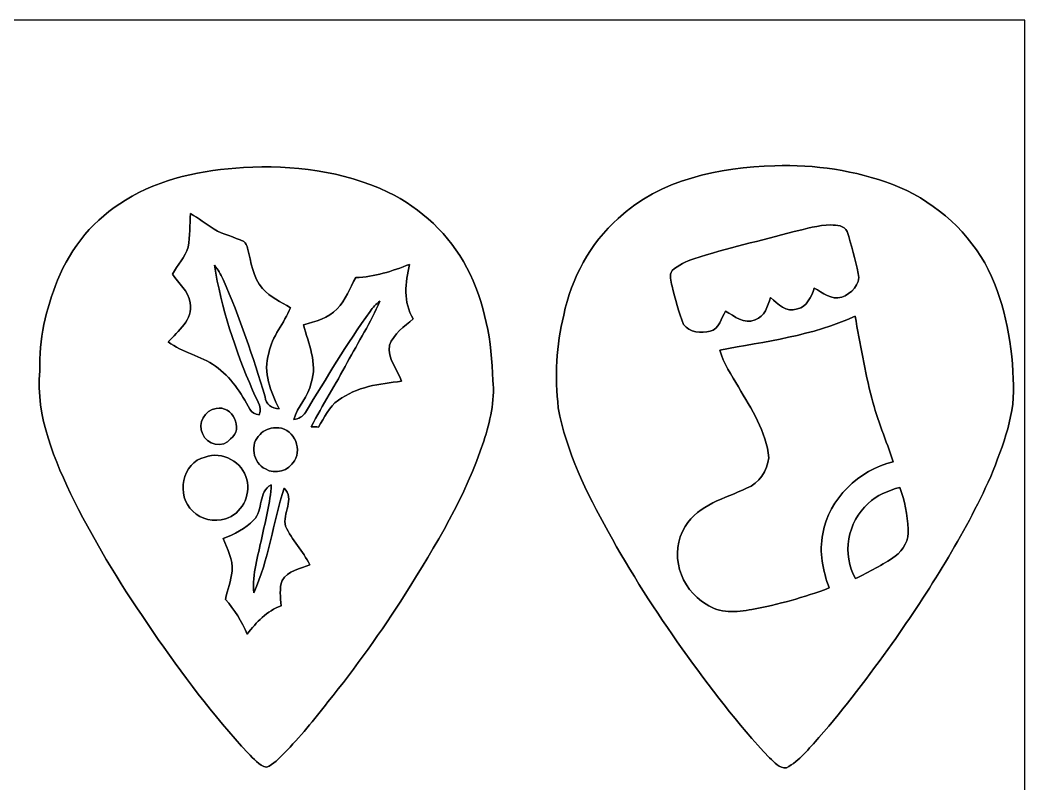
# Model space of a CAD drawing. Header units: centimetres. Extents: x -16.8 to 16.8, y -16.7 to 16.7.
# Drawn here: x -5.26 to 16.77, y -0.08 to 16.67 of the extents above; entities that cross this region are included whole.
import ezdxf

# ---------------------------------------------------------------- set-up
doc = ezdxf.new("R2010")
doc.units = ezdxf.units.CM
doc.header["$MEASUREMENT"] = 0
doc.layers.add('Layer 1', color=7, linetype='Continuous')

msp = doc.modelspace()

# ---------------------------------------------------------------- linework, layer by layer
at = {"layer": 'Layer 1', "color": 7}
for points, knots in [([(-16.77458, 16.66875), (-16.77458, 16.66875), (16.77458, 16.66875), (16.77458, 16.66875), (16.77458, 16.66875), (16.77458, 16.66875), (16.77458, -16.66875), (16.77458, -16.66875), (16.77458, -16.66875), (16.77458, -16.66875), (-16.77458, -16.66875), (-16.77458, -16.66875), (-16.77458, -16.66875), (-16.77458, -16.66875), (-16.77458, 16.66875), (-16.77458, 16.66875), (-16.77458, 16.66875), (-16.77458, 16.66875), (-16.77458, 16.66875), (-16.77458, 16.66875)], [0, 0, 0, 0, 0.16666667, 0.16666667, 0.16666667, 0.16666667, 0.33333333, 0.33333333, 0.33333333, 0.33333333, 0.5, 0.5, 0.5, 0.5, 0.66666667, 0.66666667, 0.66666667, 0.66666667, 1, 1, 1, 1]), ([(-0.35842, 13.43519), (-1.25518, 13.38509), (-2.17593, 13.2013), (-2.94605, 12.71764), (-2.94605, 12.71764), (-3.62056, 12.32253), (-4.14655, 11.68788), (-4.43583, 10.96398), (-4.43583, 10.96398), (-4.68842, 10.33427), (-4.85034, 9.66047), (-4.82212, 8.97819), (-4.82212, 8.97819), (-4.92019, 7.96678), (-4.49545, 7.01252), (-4.07247, 6.12246), (-4.07247, 6.12246), (-3.56447, 5.1308), (-2.98344, 4.17724), (-2.34597, 3.26319), (-2.34597, 3.26319), (-1.70709, 2.32939), (-1.02129, 1.42452), (-0.25753, 0.58879), (-0.25753, 0.58879), (-0.13264, 0.48013), (-0.02258, 0.31609), (0.14958, 0.28293), (0.14958, 0.28293), (0.3048, 0.34713), (0.41557, 0.48084), (0.53375, 0.59514), (0.53375, 0.59514), (0.88406, 0.94192), (1.19309, 1.32715), (1.49472, 1.71591), (1.49472, 1.71591), (2.10114, 2.47191), (2.66841, 3.25967), (3.18735, 4.07846), (3.18735, 4.07846), (3.8541, 5.14526), (4.5212, 6.23288), (4.91031, 7.43726), (4.91031, 7.43726), (5.04578, 7.86518), (5.15973, 8.31391), (5.10857, 8.76653), (5.10857, 8.76653), (5.08952, 9.61813), (4.93818, 10.47997), (4.53602, 11.23844), (4.53602, 11.23844), (4.16384, 11.96411), (3.53589, 12.54019), (2.80705, 12.89685), (2.80705, 12.89685), (1.82492, 13.36005), (0.7179, 13.49763), (-0.35842, 13.43519), (-0.35842, 13.43519), (-0.35842, 13.43519), (-0.35842, 13.43519), (-0.35842, 13.43519)], [0, 0, 0, 0, 0.05882353, 0.05882353, 0.05882353, 0.05882353, 0.11764706, 0.11764706, 0.11764706, 0.11764706, 0.17647059, 0.17647059, 0.17647059, 0.17647059, 0.23529412, 0.23529412, 0.23529412, 0.23529412, 0.29411765, 0.29411765, 0.29411765, 0.29411765, 0.35294118, 0.35294118, 0.35294118, 0.35294118, 0.41176471, 0.41176471, 0.41176471, 0.41176471, 0.47058824, 0.47058824, 0.47058824, 0.47058824, 0.52941176, 0.52941176, 0.52941176, 0.52941176, 0.58823529, 0.58823529, 0.58823529, 0.58823529, 0.64705882, 0.64705882, 0.64705882, 0.64705882, 0.70588235, 0.70588235, 0.70588235, 0.70588235, 0.76470588, 0.76470588, 0.76470588, 0.76470588, 0.82352941, 0.82352941, 0.82352941, 0.82352941, 0.88235294, 0.88235294, 0.88235294, 0.88235294, 1, 1, 1, 1]), ([(11.28818, 13.47399), (10.06934, 13.44401), (8.77993, 13.17307), (7.85777, 12.32112), (7.85777, 12.32112), (7.24147, 11.76726), (6.83225, 11.00702), (6.66327, 10.19951), (6.66327, 10.19951), (6.50099, 9.53629), (6.46465, 8.84449), (6.54403, 8.16681), (6.54403, 8.16681), (6.71795, 7.19808), (7.16245, 6.30379), (7.63764, 5.45112), (7.63764, 5.45112), (8.12447, 4.55965), (8.67727, 3.70628), (9.26359, 2.87726), (9.26359, 2.87726), (9.86226, 2.0507), (10.47221, 1.22802), (11.17812, 0.48895), (11.17812, 0.48895), (11.2843, 0.39864), (11.38943, 0.25153), (11.54501, 0.26917), (11.54501, 0.26917), (11.83746, 0.42721), (12.03925, 0.69532), (12.26009, 0.93416), (12.26009, 0.93416), (12.83441, 1.58997), (13.35229, 2.292), (13.86593, 2.99544), (13.86593, 2.99544), (14.67414, 4.16066), (15.44461, 5.36257), (16.02458, 6.66009), (16.02458, 6.66009), (16.29657, 7.33954), (16.58373, 8.05392), (16.51776, 8.80075), (16.51776, 8.80075), (16.48636, 9.6774), (16.31527, 10.56605), (15.89405, 11.34251), (15.89405, 11.34251), (15.44391, 12.12674), (14.71789, 12.73845), (13.87546, 13.06336), (13.87546, 13.06336), (13.05278, 13.37204), (12.16554, 13.50539), (11.28818, 13.47399), (11.28818, 13.47399), (11.28818, 13.47399), (11.28818, 13.47399), (11.28818, 13.47399)], [0, 0, 0, 0, 0.0625, 0.0625, 0.0625, 0.0625, 0.125, 0.125, 0.125, 0.125, 0.1875, 0.1875, 0.1875, 0.1875, 0.25, 0.25, 0.25, 0.25, 0.3125, 0.3125, 0.3125, 0.3125, 0.375, 0.375, 0.375, 0.375, 0.4375, 0.4375, 0.4375, 0.4375, 0.5, 0.5, 0.5, 0.5, 0.5625, 0.5625, 0.5625, 0.5625, 0.625, 0.625, 0.625, 0.625, 0.6875, 0.6875, 0.6875, 0.6875, 0.75, 0.75, 0.75, 0.75, 0.8125, 0.8125, 0.8125, 0.8125, 0.875, 0.875, 0.875, 0.875, 1, 1, 1, 1]), ([(-1.52294, 12.42483), (-1.3402, 12.32641), (-1.1811, 12.19129), (-1.00224, 12.08617), (-1.00224, 12.08617), (-0.80328, 11.95705), (-0.56198, 11.92071), (-0.35348, 11.81135), (-0.35348, 11.81135), (-0.29774, 11.78384), (-0.28363, 11.71751), (-0.26635, 11.66354), (-0.26635, 11.66354), (-0.19226, 11.36121), (-0.15169, 11.02924), (0.06138, 10.78547), (0.06138, 10.78547), (0.22437, 10.59109), (0.45896, 10.4842), (0.67486, 10.36038), (0.67486, 10.36038), (0.5334, 10.01995), (0.26882, 9.73843), (0.19579, 9.36696), (0.19579, 9.36696), (0.05962, 8.93692), (0.24377, 8.52487), (0.42086, 8.14317), (0.42086, 8.14317), (0.26317, 8.14952), (0.12453, 8.2423), (0.11677, 8.40987), (0.11677, 8.40987), (-0.14288, 9.2837), (-0.44344, 10.14518), (-0.80257, 10.98303), (-0.80257, 10.98303), (-0.8569, 11.0938), (-0.92004, 11.19999), (-0.99589, 11.29736), (-0.99589, 11.29736), (-0.84279, 10.35156), (-0.53799, 9.43222), (-0.15769, 8.55416), (-0.15769, 8.55416), (-0.10266, 8.38376), (0.07338, 8.20279), (-0.01764, 8.01405), (-0.01764, 8.01405), (-0.09772, 8.02675), (-0.18239, 8.05886), (-0.21872, 8.13717), (-0.21872, 8.13717), (-0.40993, 8.49207), (-0.63571, 8.84696), (-0.97402, 9.07944), (-0.97402, 9.07944), (-1.29364, 9.30522), (-1.69369, 9.38107), (-2.01119, 9.61072), (-2.01119, 9.61072), (-1.79211, 9.84991), (-1.45768, 10.10038), (-1.52541, 10.4708), (-1.52541, 10.4708), (-1.56069, 10.73115), (-1.78364, 10.89201), (-1.91664, 11.09874), (-1.91664, 11.09874), (-1.80481, 11.29736), (-1.63618, 11.46881), (-1.56739, 11.69035), (-1.56739, 11.69035), (-1.52788, 11.93271), (-1.53529, 12.18001), (-1.52294, 12.42483)], [0, 0, 0, 0, 0.05, 0.05, 0.05, 0.05, 0.1, 0.1, 0.1, 0.1, 0.15, 0.15, 0.15, 0.15, 0.2, 0.2, 0.2, 0.2, 0.25, 0.25, 0.25, 0.25, 0.3, 0.3, 0.3, 0.3, 0.35, 0.35, 0.35, 0.35, 0.4, 0.4, 0.4, 0.4, 0.45, 0.45, 0.45, 0.45, 0.5, 0.5, 0.5, 0.5, 0.55, 0.55, 0.55, 0.55, 0.6, 0.6, 0.6, 0.6, 0.65, 0.65, 0.65, 0.65, 0.7, 0.7, 0.7, 0.7, 0.75, 0.75, 0.75, 0.75, 0.8, 0.8, 0.8, 0.8, 0.85, 0.85, 0.85, 0.85, 0.9, 0.9, 0.9, 0.9, 1, 1, 1, 1]), ([(11.71646, 12.02937), (11.97892, 12.09604), (12.24562, 12.17154), (12.51902, 12.17824), (12.51902, 12.17824), (12.64708, 12.16907), (12.81606, 12.17119), (12.87498, 12.03431), (12.87498, 12.03431), (12.97234, 11.73021), (13.05842, 11.42153), (13.12227, 11.10862), (13.12227, 11.10862), (13.17872, 10.87508), (12.96247, 10.66447), (12.75856, 10.59109), (12.75856, 10.59109), (12.53243, 10.51736), (12.34369, 10.70187), (12.15319, 10.79006), (12.15319, 10.79006), (12.09252, 10.60415), (11.99656, 10.37978), (11.78525, 10.33462), (11.78525, 10.33462), (11.53901, 10.23867), (11.36474, 10.44822), (11.19576, 10.58157), (11.19576, 10.58157), (11.13649, 10.3946), (11.06876, 10.16353), (10.85885, 10.09685), (10.85885, 10.09685), (10.61402, 9.98996), (10.40941, 10.17376), (10.21186, 10.28665), (10.21186, 10.28665), (10.11379, 10.13636), (10.07816, 9.88977), (9.87354, 9.84603), (9.87354, 9.84603), (9.6774, 9.79911), (9.41917, 9.81604), (9.29111, 9.99384), (9.29111, 9.99384), (9.18175, 10.26654), (9.10872, 10.55264), (9.03746, 10.83733), (9.03746, 10.83733), (9.01876, 10.94246), (8.96479, 11.07687), (9.03958, 11.17459), (9.03958, 11.17459), (9.17787, 11.29312), (9.34367, 11.38202), (9.5183, 11.436), (9.5183, 11.436), (10.24149, 11.66707), (10.98338, 11.83252), (11.71646, 12.02937)], [0, 0, 0, 0, 0.0625, 0.0625, 0.0625, 0.0625, 0.125, 0.125, 0.125, 0.125, 0.1875, 0.1875, 0.1875, 0.1875, 0.25, 0.25, 0.25, 0.25, 0.3125, 0.3125, 0.3125, 0.3125, 0.375, 0.375, 0.375, 0.375, 0.4375, 0.4375, 0.4375, 0.4375, 0.5, 0.5, 0.5, 0.5, 0.5625, 0.5625, 0.5625, 0.5625, 0.625, 0.625, 0.625, 0.625, 0.6875, 0.6875, 0.6875, 0.6875, 0.75, 0.75, 0.75, 0.75, 0.8125, 0.8125, 0.8125, 0.8125, 0.875, 0.875, 0.875, 0.875, 1, 1, 1, 1]), ([(2.1022, 11.02148), (2.51425, 11.03595), (2.90407, 11.16259), (3.2833, 11.31217), (3.2833, 11.31217), (3.1937, 10.91671), (3.13302, 10.47503), (3.3655, 10.11767), (3.3655, 10.11767), (3.17253, 9.94339), (2.93335, 9.79346), (2.84162, 9.53629), (2.84162, 9.53629), (2.80211, 9.24207), (3.01343, 9.00994), (3.10833, 8.74889), (3.10833, 8.74889), (2.6289, 8.69315), (2.12055, 8.62965), (1.72191, 8.33085), (1.72191, 8.33085), (1.5113, 8.19185), (1.41534, 7.95091), (1.28729, 7.74382), (1.28729, 7.74382), (1.23402, 7.74629), (1.18075, 7.74841), (1.12818, 7.75088), (1.12818, 7.75088), (1.37442, 8.22889), (1.66476, 8.68327), (1.91735, 9.15811), (1.91735, 9.15811), (2.15583, 9.6072), (2.43699, 10.03512), (2.62819, 10.50819), (2.62819, 10.50819), (2.55023, 10.44011), (2.47615, 10.36673), (2.41723, 10.28136), (2.41723, 10.28136), (1.90747, 9.56769), (1.46015, 8.81204), (1.00013, 8.06626), (1.00013, 8.06626), (0.95074, 7.9689), (0.84737, 7.92974), (0.74789, 7.9061), (0.74789, 7.9061), (0.81562, 8.20102), (1.06786, 8.41234), (1.12677, 8.71149), (1.12677, 8.71149), (1.27, 9.14576), (1.06504, 9.57051), (0.96061, 9.98679), (0.96061, 9.98679), (1.22379, 10.05346), (1.49825, 10.13636), (1.6951, 10.33427), (1.6951, 10.33427), (1.8736, 10.53536), (1.97908, 10.78547), (2.1022, 11.02148)], [0, 0, 0, 0, 0.05882353, 0.05882353, 0.05882353, 0.05882353, 0.11764706, 0.11764706, 0.11764706, 0.11764706, 0.17647059, 0.17647059, 0.17647059, 0.17647059, 0.23529412, 0.23529412, 0.23529412, 0.23529412, 0.29411765, 0.29411765, 0.29411765, 0.29411765, 0.35294118, 0.35294118, 0.35294118, 0.35294118, 0.41176471, 0.41176471, 0.41176471, 0.41176471, 0.47058824, 0.47058824, 0.47058824, 0.47058824, 0.52941176, 0.52941176, 0.52941176, 0.52941176, 0.58823529, 0.58823529, 0.58823529, 0.58823529, 0.64705882, 0.64705882, 0.64705882, 0.64705882, 0.70588235, 0.70588235, 0.70588235, 0.70588235, 0.76470588, 0.76470588, 0.76470588, 0.76470588, 0.82352941, 0.82352941, 0.82352941, 0.82352941, 0.88235294, 0.88235294, 0.88235294, 0.88235294, 1, 1, 1, 1]), ([(10.08768, 9.43151), (11.08639, 9.62131), (12.11933, 9.74125), (13.0496, 10.17693), (13.0496, 10.17693), (13.16849, 9.57615), (13.26092, 8.96867), (13.41826, 8.376), (13.41826, 8.376), (13.53749, 7.89869), (13.73505, 7.44714), (13.88886, 6.98112), (13.88886, 6.98112), (13.13497, 6.79626), (12.47387, 6.18173), (12.34652, 5.40103), (12.34652, 5.40103), (12.2555, 5.00274), (12.3511, 4.59246), (12.48234, 4.21464), (12.48234, 4.21464), (11.93447, 4.00685), (11.3665, 3.85233), (10.79112, 3.74368), (10.79112, 3.74368), (10.45845, 3.68935), (10.07357, 3.64067), (9.78852, 3.86186), (9.78852, 3.86186), (9.20962, 4.18712), (8.96408, 4.99286), (9.32462, 5.56366), (9.32462, 5.56366), (9.62625, 6.04555), (10.19316, 6.17961), (10.674, 6.40115), (10.674, 6.40115), (10.95269, 6.51122), (11.12167, 6.78497), (11.16154, 7.07143), (11.16154, 7.07143), (11.1065, 7.64611), (10.77666, 8.13894), (10.49161, 8.62259), (10.49161, 8.62259), (10.34133, 8.884), (10.15929, 9.13412), (10.08768, 9.43151)], [0, 0, 0, 0, 0.07692308, 0.07692308, 0.07692308, 0.07692308, 0.15384615, 0.15384615, 0.15384615, 0.15384615, 0.23076923, 0.23076923, 0.23076923, 0.23076923, 0.30769231, 0.30769231, 0.30769231, 0.30769231, 0.38461538, 0.38461538, 0.38461538, 0.38461538, 0.46153846, 0.46153846, 0.46153846, 0.46153846, 0.53846154, 0.53846154, 0.53846154, 0.53846154, 0.61538462, 0.61538462, 0.61538462, 0.61538462, 0.69230769, 0.69230769, 0.69230769, 0.69230769, 0.76923077, 0.76923077, 0.76923077, 0.76923077, 0.84615385, 0.84615385, 0.84615385, 0.84615385, 1, 1, 1, 1]), ([(-0.95603, 8.14952), (-0.60678, 8.23595), (-0.34114, 7.69973), (-0.64064, 7.48453), (-0.64064, 7.48453), (-0.79516, 7.2711), (-1.17757, 7.35753), (-1.25483, 7.60024), (-1.25483, 7.60024), (-1.37936, 7.82179), (-1.19874, 8.12236), (-0.95603, 8.14952)], [0, 0, 0, 0, 0.25, 0.25, 0.25, 0.25, 0.5, 0.5, 0.5, 0.5, 1, 1, 1, 1]), ([(0.34608, 7.7276), (0.71579, 7.76393), (0.94544, 7.2958), (0.75741, 7.00334), (0.75741, 7.00334), (0.6417, 6.78145), (0.33514, 6.69784), (0.12241, 6.82484), (0.12241, 6.82484), (-0.14676, 6.95254), (-0.22966, 7.38082), (0.00564, 7.57872), (0.00564, 7.57872), (0.08608, 7.68279), (0.21872, 7.72266), (0.34608, 7.7276)], [0, 0, 0, 0, 0.2, 0.2, 0.2, 0.2, 0.4, 0.4, 0.4, 0.4, 0.6, 0.6, 0.6, 0.6, 1, 1, 1, 1]), ([(-1.2005, 7.08589), (-0.82409, 7.22348), (-0.36936, 6.98006), (-0.28575, 6.59165), (-0.28575, 6.59165), (-0.19121, 6.24134), (-0.40569, 5.83424), (-0.75459, 5.72841), (-0.75459, 5.72841), (-1.00154, 5.66491), (-1.29152, 5.71006), (-1.47073, 5.90233), (-1.47073, 5.90233), (-1.84573, 6.23006), (-1.70427, 6.97124), (-1.2005, 7.08589)], [0, 0, 0, 0, 0.2, 0.2, 0.2, 0.2, 0.4, 0.4, 0.4, 0.4, 0.6, 0.6, 0.6, 0.6, 1, 1, 1, 1]), ([(-0.13264, 5.70618), (0.08255, 5.92067), (-0.04657, 6.32777), (0.25153, 6.47806), (0.25153, 6.47806), (0.23319, 6.08259), (0.12241, 5.70054), (0.04339, 5.3146), (0.04339, 5.3146), (-0.03881, 4.91737), (-0.1711, 4.52332), (-0.13123, 4.11127), (-0.13123, 4.11127), (0.19791, 4.83976), (0.29281, 5.6455), (0.53164, 6.40468), (0.53164, 6.40468), (0.77999, 6.17326), (0.48789, 5.84482), (0.56374, 5.57036), (0.56374, 5.57036), (0.70626, 5.26627), (0.94509, 5.02214), (1.0982, 4.7244), (1.0982, 4.7244), (0.89147, 4.63162), (0.60819, 4.60093), (0.49071, 4.37868), (0.49071, 4.37868), (0.42263, 4.20405), (0.45508, 4.00897), (0.46955, 3.82693), (0.46955, 3.82693), (0.15734, 3.70628), (-0.07514, 3.46534), (-0.27517, 3.20499), (-0.27517, 3.20499), (-0.39829, 3.4798), (-0.55069, 3.74121), (-0.75389, 3.96487), (-0.75389, 3.96487), (-0.71226, 4.17301), (-0.63041, 4.37162), (-0.60925, 4.58399), (-0.60925, 4.58399), (-0.57432, 4.84046), (-0.71896, 5.06765), (-0.8001, 5.29907), (-0.8001, 5.29907), (-0.55704, 5.39538), (-0.31433, 5.51321), (-0.13264, 5.70618)], [0, 0, 0, 0, 0.07142857, 0.07142857, 0.07142857, 0.07142857, 0.14285714, 0.14285714, 0.14285714, 0.14285714, 0.21428571, 0.21428571, 0.21428571, 0.21428571, 0.28571429, 0.28571429, 0.28571429, 0.28571429, 0.35714286, 0.35714286, 0.35714286, 0.35714286, 0.42857143, 0.42857143, 0.42857143, 0.42857143, 0.5, 0.5, 0.5, 0.5, 0.57142857, 0.57142857, 0.57142857, 0.57142857, 0.64285714, 0.64285714, 0.64285714, 0.64285714, 0.71428571, 0.71428571, 0.71428571, 0.71428571, 0.78571429, 0.78571429, 0.78571429, 0.78571429, 0.85714286, 0.85714286, 0.85714286, 0.85714286, 1, 1, 1, 1]), ([(13.33817, 6.06531), (13.52726, 6.25369), (13.78162, 6.34894), (14.03315, 6.42126), (14.03315, 6.42126), (14.14498, 6.13022), (14.19013, 5.81731), (14.21765, 5.50792), (14.21765, 5.50792), (14.23811, 5.27332), (14.11499, 5.04754), (13.92802, 4.91067), (13.92802, 4.91067), (13.65638, 4.71629), (13.35476, 4.57094), (13.05842, 4.4196), (13.05842, 4.4196), (12.75962, 4.94806), (12.88309, 5.66385), (13.33817, 6.06531)], [0, 0, 0, 0, 0.16666667, 0.16666667, 0.16666667, 0.16666667, 0.33333333, 0.33333333, 0.33333333, 0.33333333, 0.5, 0.5, 0.5, 0.5, 0.66666667, 0.66666667, 0.66666667, 0.66666667, 1, 1, 1, 1])]:
    msp.add_open_spline(points, degree=3, knots=knots, dxfattribs=at)
at = {"layer": 'Layer 1', "color": 252}
for points, knots in [([(-0.35842, 13.43519), (0.7179, 13.49763), (1.82492, 13.36005), (2.80705, 12.89685), (2.80705, 12.89685), (3.53589, 12.54019), (4.16384, 11.96411), (4.53602, 11.23844), (4.53602, 11.23844), (4.93818, 10.47997), (5.08952, 9.61813), (5.10857, 8.76653), (5.10857, 8.76653), (5.15973, 8.31391), (5.04578, 7.86518), (4.91031, 7.43726), (4.91031, 7.43726), (4.5212, 6.23288), (3.8541, 5.14526), (3.18735, 4.07846), (3.18735, 4.07846), (2.66841, 3.25967), (2.10114, 2.47191), (1.49472, 1.71591), (1.49472, 1.71591), (1.19309, 1.32715), (0.88406, 0.94192), (0.53375, 0.59514), (0.53375, 0.59514), (0.41557, 0.48084), (0.3048, 0.34713), (0.14958, 0.28293), (0.14958, 0.28293), (-0.02258, 0.31609), (-0.13264, 0.48013), (-0.25753, 0.58879), (-0.25753, 0.58879), (-1.02129, 1.42452), (-1.70709, 2.32939), (-2.34597, 3.26319), (-2.34597, 3.26319), (-2.98344, 4.17724), (-3.56447, 5.1308), (-4.07247, 6.12246), (-4.07247, 6.12246), (-4.49545, 7.01252), (-4.92019, 7.96678), (-4.82212, 8.97819), (-4.82212, 8.97819), (-4.85034, 9.66047), (-4.68842, 10.33427), (-4.43583, 10.96398), (-4.43583, 10.96398), (-4.14655, 11.68788), (-3.62056, 12.32253), (-2.94605, 12.71764), (-2.94605, 12.71764), (-2.17593, 13.2013), (-1.25518, 13.38509), (-0.35842, 13.43519), (-0.35842, 13.43519), (-0.35842, 13.43519), (-0.35842, 13.43519), (-0.35842, 13.43519)], [0, 0, 0, 0, 0.05882353, 0.05882353, 0.05882353, 0.05882353, 0.11764706, 0.11764706, 0.11764706, 0.11764706, 0.17647059, 0.17647059, 0.17647059, 0.17647059, 0.23529412, 0.23529412, 0.23529412, 0.23529412, 0.29411765, 0.29411765, 0.29411765, 0.29411765, 0.35294118, 0.35294118, 0.35294118, 0.35294118, 0.41176471, 0.41176471, 0.41176471, 0.41176471, 0.47058824, 0.47058824, 0.47058824, 0.47058824, 0.52941176, 0.52941176, 0.52941176, 0.52941176, 0.58823529, 0.58823529, 0.58823529, 0.58823529, 0.64705882, 0.64705882, 0.64705882, 0.64705882, 0.70588235, 0.70588235, 0.70588235, 0.70588235, 0.76470588, 0.76470588, 0.76470588, 0.76470588, 0.82352941, 0.82352941, 0.82352941, 0.82352941, 0.88235294, 0.88235294, 0.88235294, 0.88235294, 1, 1, 1, 1]), ([(11.28818, 13.47399), (12.16554, 13.50539), (13.05278, 13.37204), (13.87546, 13.06336), (13.87546, 13.06336), (14.71789, 12.73845), (15.44391, 12.12674), (15.89405, 11.34251), (15.89405, 11.34251), (16.31527, 10.56605), (16.48636, 9.6774), (16.51776, 8.80075), (16.51776, 8.80075), (16.58373, 8.05392), (16.29657, 7.33954), (16.02458, 6.66009), (16.02458, 6.66009), (15.44461, 5.36257), (14.67414, 4.16066), (13.86593, 2.99544), (13.86593, 2.99544), (13.35229, 2.292), (12.83441, 1.58997), (12.26009, 0.93416), (12.26009, 0.93416), (12.03925, 0.69532), (11.83746, 0.42721), (11.54501, 0.26917), (11.54501, 0.26917), (11.38943, 0.25153), (11.2843, 0.39864), (11.17812, 0.48895), (11.17812, 0.48895), (10.47221, 1.22802), (9.86226, 2.0507), (9.26359, 2.87726), (9.26359, 2.87726), (8.67727, 3.70628), (8.12447, 4.55965), (7.63764, 5.45112), (7.63764, 5.45112), (7.16245, 6.30379), (6.71795, 7.19808), (6.54403, 8.16681), (6.54403, 8.16681), (6.46465, 8.84449), (6.50099, 9.53629), (6.66327, 10.19951), (6.66327, 10.19951), (6.83225, 11.00702), (7.24147, 11.76726), (7.85777, 12.32112), (7.85777, 12.32112), (8.77993, 13.17307), (10.06934, 13.44401), (11.28818, 13.47399), (11.28818, 13.47399), (11.28818, 13.47399), (11.28818, 13.47399), (11.28818, 13.47399)], [0, 0, 0, 0, 0.0625, 0.0625, 0.0625, 0.0625, 0.125, 0.125, 0.125, 0.125, 0.1875, 0.1875, 0.1875, 0.1875, 0.25, 0.25, 0.25, 0.25, 0.3125, 0.3125, 0.3125, 0.3125, 0.375, 0.375, 0.375, 0.375, 0.4375, 0.4375, 0.4375, 0.4375, 0.5, 0.5, 0.5, 0.5, 0.5625, 0.5625, 0.5625, 0.5625, 0.625, 0.625, 0.625, 0.625, 0.6875, 0.6875, 0.6875, 0.6875, 0.75, 0.75, 0.75, 0.75, 0.8125, 0.8125, 0.8125, 0.8125, 0.875, 0.875, 0.875, 0.875, 1, 1, 1, 1]), ([(-1.52294, 12.42483), (-1.53529, 12.18001), (-1.52788, 11.93271), (-1.56739, 11.69035), (-1.56739, 11.69035), (-1.63618, 11.46881), (-1.80481, 11.29736), (-1.91664, 11.09874), (-1.91664, 11.09874), (-1.78364, 10.89201), (-1.56069, 10.73115), (-1.52541, 10.4708), (-1.52541, 10.4708), (-1.45768, 10.10038), (-1.79211, 9.84991), (-2.01119, 9.61072), (-2.01119, 9.61072), (-1.69369, 9.38107), (-1.29364, 9.30522), (-0.97402, 9.07944), (-0.97402, 9.07944), (-0.63571, 8.84696), (-0.40993, 8.49207), (-0.21872, 8.13717), (-0.21872, 8.13717), (-0.18239, 8.05886), (-0.09772, 8.02675), (-0.01764, 8.01405), (-0.01764, 8.01405), (0.07338, 8.20279), (-0.10266, 8.38376), (-0.15769, 8.55416), (-0.15769, 8.55416), (-0.53799, 9.43222), (-0.84279, 10.35156), (-0.99589, 11.29736), (-0.99589, 11.29736), (-0.92004, 11.19999), (-0.8569, 11.0938), (-0.80257, 10.98303), (-0.80257, 10.98303), (-0.44344, 10.14518), (-0.14288, 9.2837), (0.11677, 8.40987), (0.11677, 8.40987), (0.12453, 8.2423), (0.26317, 8.14952), (0.42086, 8.14317), (0.42086, 8.14317), (0.24377, 8.52487), (0.05962, 8.93692), (0.19579, 9.36696), (0.19579, 9.36696), (0.26882, 9.73843), (0.5334, 10.01995), (0.67486, 10.36038), (0.67486, 10.36038), (0.45896, 10.4842), (0.22437, 10.59109), (0.06138, 10.78547), (0.06138, 10.78547), (-0.15169, 11.02924), (-0.19226, 11.36121), (-0.26635, 11.66354), (-0.26635, 11.66354), (-0.28363, 11.71751), (-0.29774, 11.78384), (-0.35348, 11.81135), (-0.35348, 11.81135), (-0.56198, 11.92071), (-0.80328, 11.95705), (-1.00224, 12.08617), (-1.00224, 12.08617), (-1.1811, 12.19129), (-1.3402, 12.32641), (-1.52294, 12.42483), (-1.52294, 12.42483), (-1.52294, 12.42483), (-1.52294, 12.42483), (-1.52294, 12.42483)], [0, 0, 0, 0, 0.04761905, 0.04761905, 0.04761905, 0.04761905, 0.0952381, 0.0952381, 0.0952381, 0.0952381, 0.14285714, 0.14285714, 0.14285714, 0.14285714, 0.19047619, 0.19047619, 0.19047619, 0.19047619, 0.23809524, 0.23809524, 0.23809524, 0.23809524, 0.28571429, 0.28571429, 0.28571429, 0.28571429, 0.33333333, 0.33333333, 0.33333333, 0.33333333, 0.38095238, 0.38095238, 0.38095238, 0.38095238, 0.42857143, 0.42857143, 0.42857143, 0.42857143, 0.47619048, 0.47619048, 0.47619048, 0.47619048, 0.52380952, 0.52380952, 0.52380952, 0.52380952, 0.57142857, 0.57142857, 0.57142857, 0.57142857, 0.61904762, 0.61904762, 0.61904762, 0.61904762, 0.66666667, 0.66666667, 0.66666667, 0.66666667, 0.71428571, 0.71428571, 0.71428571, 0.71428571, 0.76190476, 0.76190476, 0.76190476, 0.76190476, 0.80952381, 0.80952381, 0.80952381, 0.80952381, 0.85714286, 0.85714286, 0.85714286, 0.85714286, 0.9047619, 0.9047619, 0.9047619, 0.9047619, 1, 1, 1, 1]), ([(11.71646, 12.02937), (10.98338, 11.83252), (10.24149, 11.66707), (9.5183, 11.436), (9.5183, 11.436), (9.34367, 11.38202), (9.17787, 11.29312), (9.03958, 11.17459), (9.03958, 11.17459), (8.96479, 11.07687), (9.01876, 10.94246), (9.03746, 10.83733), (9.03746, 10.83733), (9.10872, 10.55264), (9.18175, 10.26654), (9.29111, 9.99384), (9.29111, 9.99384), (9.41917, 9.81604), (9.6774, 9.79911), (9.87354, 9.84603), (9.87354, 9.84603), (10.07816, 9.88977), (10.11379, 10.13636), (10.21186, 10.28665), (10.21186, 10.28665), (10.40941, 10.17376), (10.61402, 9.98996), (10.85885, 10.09685), (10.85885, 10.09685), (11.06876, 10.16353), (11.13649, 10.3946), (11.19576, 10.58157), (11.19576, 10.58157), (11.36474, 10.44822), (11.53901, 10.23867), (11.78525, 10.33462), (11.78525, 10.33462), (11.99656, 10.37978), (12.09252, 10.60415), (12.15319, 10.79006), (12.15319, 10.79006), (12.34369, 10.70187), (12.53243, 10.51736), (12.75856, 10.59109), (12.75856, 10.59109), (12.96247, 10.66447), (13.17872, 10.87508), (13.12227, 11.10862), (13.12227, 11.10862), (13.05842, 11.42153), (12.97234, 11.73021), (12.87498, 12.03431), (12.87498, 12.03431), (12.81606, 12.17119), (12.64708, 12.16907), (12.51902, 12.17824), (12.51902, 12.17824), (12.24562, 12.17154), (11.97892, 12.09604), (11.71646, 12.02937), (11.71646, 12.02937), (11.71646, 12.02937), (11.71646, 12.02937), (11.71646, 12.02937)], [0, 0, 0, 0, 0.05882353, 0.05882353, 0.05882353, 0.05882353, 0.11764706, 0.11764706, 0.11764706, 0.11764706, 0.17647059, 0.17647059, 0.17647059, 0.17647059, 0.23529412, 0.23529412, 0.23529412, 0.23529412, 0.29411765, 0.29411765, 0.29411765, 0.29411765, 0.35294118, 0.35294118, 0.35294118, 0.35294118, 0.41176471, 0.41176471, 0.41176471, 0.41176471, 0.47058824, 0.47058824, 0.47058824, 0.47058824, 0.52941176, 0.52941176, 0.52941176, 0.52941176, 0.58823529, 0.58823529, 0.58823529, 0.58823529, 0.64705882, 0.64705882, 0.64705882, 0.64705882, 0.70588235, 0.70588235, 0.70588235, 0.70588235, 0.76470588, 0.76470588, 0.76470588, 0.76470588, 0.82352941, 0.82352941, 0.82352941, 0.82352941, 0.88235294, 0.88235294, 0.88235294, 0.88235294, 1, 1, 1, 1]), ([(2.1022, 11.02148), (1.97908, 10.78547), (1.8736, 10.53536), (1.6951, 10.33427), (1.6951, 10.33427), (1.49825, 10.13636), (1.22379, 10.05346), (0.96061, 9.98679), (0.96061, 9.98679), (1.06504, 9.57051), (1.27, 9.14576), (1.12677, 8.71149), (1.12677, 8.71149), (1.06786, 8.41234), (0.81562, 8.20102), (0.74789, 7.9061), (0.74789, 7.9061), (0.84737, 7.92974), (0.95074, 7.9689), (1.00013, 8.06626), (1.00013, 8.06626), (1.46015, 8.81204), (1.90747, 9.56769), (2.41723, 10.28136), (2.41723, 10.28136), (2.47615, 10.36673), (2.55023, 10.44011), (2.62819, 10.50819), (2.62819, 10.50819), (2.43699, 10.03512), (2.15583, 9.6072), (1.91735, 9.15811), (1.91735, 9.15811), (1.66476, 8.68327), (1.37442, 8.22889), (1.12818, 7.75088), (1.12818, 7.75088), (1.18075, 7.74841), (1.23402, 7.74629), (1.28729, 7.74382), (1.28729, 7.74382), (1.41534, 7.95091), (1.5113, 8.19185), (1.72191, 8.33085), (1.72191, 8.33085), (2.12055, 8.62965), (2.6289, 8.69315), (3.10833, 8.74889), (3.10833, 8.74889), (3.01343, 9.00994), (2.80211, 9.24207), (2.84162, 9.53629), (2.84162, 9.53629), (2.93335, 9.79346), (3.17253, 9.94339), (3.3655, 10.11767), (3.3655, 10.11767), (3.13302, 10.47503), (3.1937, 10.91671), (3.2833, 11.31217), (3.2833, 11.31217), (2.90407, 11.16259), (2.51425, 11.03595), (2.1022, 11.02148), (2.1022, 11.02148), (2.1022, 11.02148), (2.1022, 11.02148), (2.1022, 11.02148)], [0, 0, 0, 0, 0.05555556, 0.05555556, 0.05555556, 0.05555556, 0.11111111, 0.11111111, 0.11111111, 0.11111111, 0.16666667, 0.16666667, 0.16666667, 0.16666667, 0.22222222, 0.22222222, 0.22222222, 0.22222222, 0.27777778, 0.27777778, 0.27777778, 0.27777778, 0.33333333, 0.33333333, 0.33333333, 0.33333333, 0.38888889, 0.38888889, 0.38888889, 0.38888889, 0.44444444, 0.44444444, 0.44444444, 0.44444444, 0.5, 0.5, 0.5, 0.5, 0.55555556, 0.55555556, 0.55555556, 0.55555556, 0.61111111, 0.61111111, 0.61111111, 0.61111111, 0.66666667, 0.66666667, 0.66666667, 0.66666667, 0.72222222, 0.72222222, 0.72222222, 0.72222222, 0.77777778, 0.77777778, 0.77777778, 0.77777778, 0.83333333, 0.83333333, 0.83333333, 0.83333333, 0.88888889, 0.88888889, 0.88888889, 0.88888889, 1, 1, 1, 1]), ([(10.08768, 9.43151), (10.15929, 9.13412), (10.34133, 8.884), (10.49161, 8.62259), (10.49161, 8.62259), (10.77666, 8.13894), (11.1065, 7.64611), (11.16154, 7.07143), (11.16154, 7.07143), (11.12167, 6.78497), (10.95269, 6.51122), (10.674, 6.40115), (10.674, 6.40115), (10.19316, 6.17961), (9.62625, 6.04555), (9.32462, 5.56366), (9.32462, 5.56366), (8.96408, 4.99286), (9.20962, 4.18712), (9.78852, 3.86186), (9.78852, 3.86186), (10.07357, 3.64067), (10.45845, 3.68935), (10.79112, 3.74368), (10.79112, 3.74368), (11.3665, 3.85233), (11.93447, 4.00685), (12.48234, 4.21464), (12.48234, 4.21464), (12.3511, 4.59246), (12.2555, 5.00274), (12.34652, 5.40103), (12.34652, 5.40103), (12.47387, 6.18173), (13.13497, 6.79626), (13.88886, 6.98112), (13.88886, 6.98112), (13.73505, 7.44714), (13.53749, 7.89869), (13.41826, 8.376), (13.41826, 8.376), (13.26092, 8.96867), (13.16849, 9.57615), (13.0496, 10.17693), (13.0496, 10.17693), (12.11933, 9.74125), (11.08639, 9.62131), (10.08768, 9.43151), (10.08768, 9.43151), (10.08768, 9.43151), (10.08768, 9.43151), (10.08768, 9.43151)], [0, 0, 0, 0, 0.07142857, 0.07142857, 0.07142857, 0.07142857, 0.14285714, 0.14285714, 0.14285714, 0.14285714, 0.21428571, 0.21428571, 0.21428571, 0.21428571, 0.28571429, 0.28571429, 0.28571429, 0.28571429, 0.35714286, 0.35714286, 0.35714286, 0.35714286, 0.42857143, 0.42857143, 0.42857143, 0.42857143, 0.5, 0.5, 0.5, 0.5, 0.57142857, 0.57142857, 0.57142857, 0.57142857, 0.64285714, 0.64285714, 0.64285714, 0.64285714, 0.71428571, 0.71428571, 0.71428571, 0.71428571, 0.78571429, 0.78571429, 0.78571429, 0.78571429, 0.85714286, 0.85714286, 0.85714286, 0.85714286, 1, 1, 1, 1]), ([(-0.95603, 8.14952), (-1.19874, 8.12236), (-1.37936, 7.82179), (-1.25483, 7.60024), (-1.25483, 7.60024), (-1.17757, 7.35753), (-0.79516, 7.2711), (-0.64064, 7.48453), (-0.64064, 7.48453), (-0.34114, 7.69973), (-0.60678, 8.23595), (-0.95603, 8.14952), (-0.95603, 8.14952), (-0.95603, 8.14952), (-0.95603, 8.14952), (-0.95603, 8.14952)], [0, 0, 0, 0, 0.2, 0.2, 0.2, 0.2, 0.4, 0.4, 0.4, 0.4, 0.6, 0.6, 0.6, 0.6, 1, 1, 1, 1]), ([(0.34608, 7.7276), (0.21872, 7.72266), (0.08608, 7.68279), (0.00564, 7.57872), (0.00564, 7.57872), (-0.22966, 7.38082), (-0.14676, 6.95254), (0.12241, 6.82484), (0.12241, 6.82484), (0.33514, 6.69784), (0.6417, 6.78145), (0.75741, 7.00334), (0.75741, 7.00334), (0.94544, 7.2958), (0.71579, 7.76393), (0.34608, 7.7276), (0.34608, 7.7276), (0.34608, 7.7276), (0.34608, 7.7276), (0.34608, 7.7276)], [0, 0, 0, 0, 0.16666667, 0.16666667, 0.16666667, 0.16666667, 0.33333333, 0.33333333, 0.33333333, 0.33333333, 0.5, 0.5, 0.5, 0.5, 0.66666667, 0.66666667, 0.66666667, 0.66666667, 1, 1, 1, 1]), ([(-1.2005, 7.08589), (-1.70427, 6.97124), (-1.84573, 6.23006), (-1.47073, 5.90233), (-1.47073, 5.90233), (-1.29152, 5.71006), (-1.00154, 5.66491), (-0.75459, 5.72841), (-0.75459, 5.72841), (-0.40569, 5.83424), (-0.19121, 6.24134), (-0.28575, 6.59165), (-0.28575, 6.59165), (-0.36936, 6.98006), (-0.82409, 7.22348), (-1.2005, 7.08589), (-1.2005, 7.08589), (-1.2005, 7.08589), (-1.2005, 7.08589), (-1.2005, 7.08589)], [0, 0, 0, 0, 0.16666667, 0.16666667, 0.16666667, 0.16666667, 0.33333333, 0.33333333, 0.33333333, 0.33333333, 0.5, 0.5, 0.5, 0.5, 0.66666667, 0.66666667, 0.66666667, 0.66666667, 1, 1, 1, 1]), ([(-0.13264, 5.70618), (-0.31433, 5.51321), (-0.55704, 5.39538), (-0.8001, 5.29907), (-0.8001, 5.29907), (-0.71896, 5.06765), (-0.57432, 4.84046), (-0.60925, 4.58399), (-0.60925, 4.58399), (-0.63041, 4.37162), (-0.71226, 4.17301), (-0.75389, 3.96487), (-0.75389, 3.96487), (-0.55069, 3.74121), (-0.39829, 3.4798), (-0.27517, 3.20499), (-0.27517, 3.20499), (-0.07514, 3.46534), (0.15734, 3.70628), (0.46955, 3.82693), (0.46955, 3.82693), (0.45508, 4.00897), (0.42263, 4.20405), (0.49071, 4.37868), (0.49071, 4.37868), (0.60819, 4.60093), (0.89147, 4.63162), (1.0982, 4.7244), (1.0982, 4.7244), (0.94509, 5.02214), (0.70626, 5.26627), (0.56374, 5.57036), (0.56374, 5.57036), (0.48789, 5.84482), (0.77999, 6.17326), (0.53164, 6.40468), (0.53164, 6.40468), (0.29281, 5.6455), (0.19791, 4.83976), (-0.13123, 4.11127), (-0.13123, 4.11127), (-0.1711, 4.52332), (-0.03881, 4.91737), (0.04339, 5.3146), (0.04339, 5.3146), (0.12241, 5.70054), (0.23319, 6.08259), (0.25153, 6.47806), (0.25153, 6.47806), (-0.04657, 6.32777), (0.08255, 5.92067), (-0.13264, 5.70618)], [0, 0, 0, 0, 0.07142857, 0.07142857, 0.07142857, 0.07142857, 0.14285714, 0.14285714, 0.14285714, 0.14285714, 0.21428571, 0.21428571, 0.21428571, 0.21428571, 0.28571429, 0.28571429, 0.28571429, 0.28571429, 0.35714286, 0.35714286, 0.35714286, 0.35714286, 0.42857143, 0.42857143, 0.42857143, 0.42857143, 0.5, 0.5, 0.5, 0.5, 0.57142857, 0.57142857, 0.57142857, 0.57142857, 0.64285714, 0.64285714, 0.64285714, 0.64285714, 0.71428571, 0.71428571, 0.71428571, 0.71428571, 0.78571429, 0.78571429, 0.78571429, 0.78571429, 0.85714286, 0.85714286, 0.85714286, 0.85714286, 1, 1, 1, 1]), ([(13.33817, 6.06531), (12.88309, 5.66385), (12.75962, 4.94806), (13.05842, 4.4196), (13.05842, 4.4196), (13.35476, 4.57094), (13.65638, 4.71629), (13.92802, 4.91067), (13.92802, 4.91067), (14.11499, 5.04754), (14.23811, 5.27332), (14.21765, 5.50792), (14.21765, 5.50792), (14.19013, 5.81731), (14.14498, 6.13022), (14.03315, 6.42126), (14.03315, 6.42126), (13.78162, 6.34894), (13.52726, 6.25369), (13.33817, 6.06531)], [0, 0, 0, 0, 0.16666667, 0.16666667, 0.16666667, 0.16666667, 0.33333333, 0.33333333, 0.33333333, 0.33333333, 0.5, 0.5, 0.5, 0.5, 0.66666667, 0.66666667, 0.66666667, 0.66666667, 1, 1, 1, 1])]:
    msp.add_open_spline(points, degree=3, knots=knots, dxfattribs=at)

doc.saveas('drawing.dxf')
